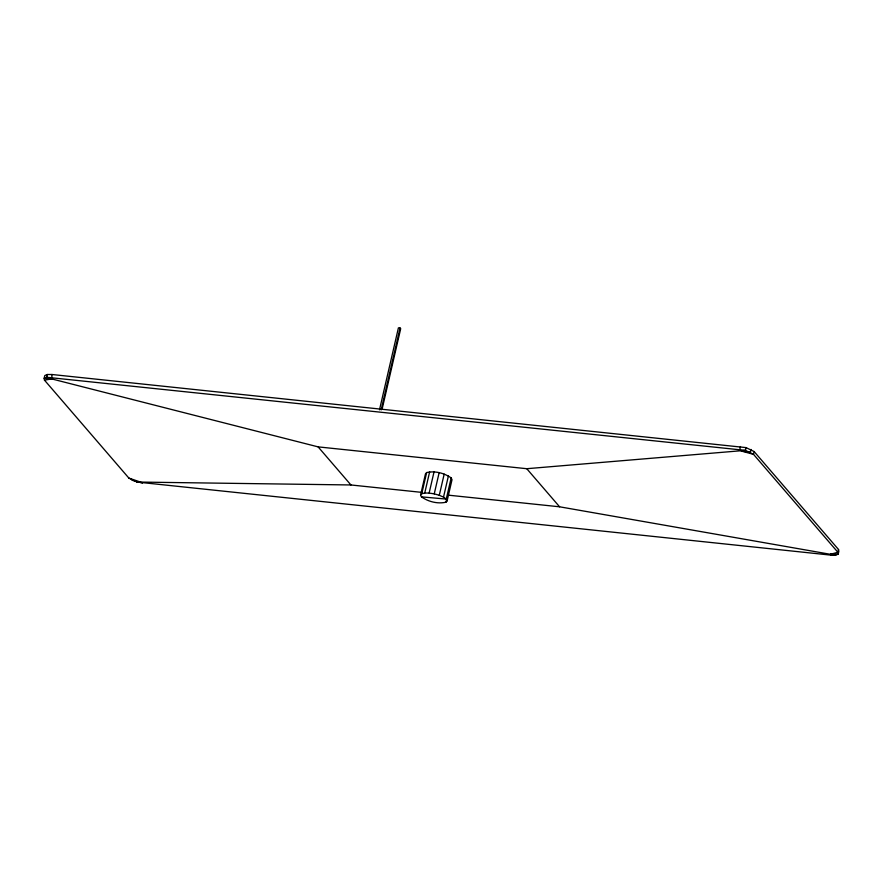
<?xml version="1.0" encoding="UTF-8"?>
<svg xmlns="http://www.w3.org/2000/svg" width="883" height="883" viewBox="0 0 883 883"><rect width="100%" height="100%" fill="white"/><g stroke="black" fill="none" stroke-linecap="round" stroke-linejoin="round"><path stroke-width="1.32" d="M47.296 374.502L46.656 377.262L44.15 378.31L44.47 380.143L128.874 478.089L136.942 482.041L831.035 555.142L835.704 555.153L838.21 554.094L838.85 551.334L838.53 549.513L754.126 451.555L746.069 447.604L51.965 374.502L47.296 374.502L44.79 375.551L44.15 378.31L51.766 378.928L318.112 446.875L526.765 468.707L745.429 450.374L753.486 454.326L837.89 552.272L838.21 554.094L830.406 554.303L559.59 506.798L447.758 495.098M51.965 374.502L51.766 378.928L44.47 380.143M379.502 409.811L398.421 327.847L400.065 327.99L400.705 328.642L382.096 409.215M381.158 409.911L400.065 327.99M420.584 495.076L425.474 473.906L426.632 472.56C434.944 470.672 444.259 473.012 451.158 477.902L452.019 479.701L447.129 500.86L445.97 502.206C437.67 504.094 428.343 501.754 421.456 496.864L420.584 495.076L421.743 493.718L426.632 472.56M421.743 493.718L424.745 493.023L429.635 471.853M424.745 493.023L429.138 493.067L434.028 471.908M429.138 493.067L434.248 493.862L439.138 472.703M447.129 500.86L446.268 499.072L443.52 497.118L439.293 495.286L444.182 474.116M443.52 497.118L448.398 475.948M451.158 477.902L446.268 499.072L421.456 496.864M445.97 502.206L446.577 499.568M740.484 446.544L739.855 449.315L741.466 451.092L753.486 454.326L754.126 451.555M746.069 447.604L745.429 450.374L46.656 377.262L51.766 378.928M751.058 449.436L750.418 452.206L741.466 451.092M838.53 549.513L837.89 552.272L830.406 554.303L831.035 555.142M136.942 482.041L350.937 484.966L421.853 492.383M830.406 554.303L835.704 555.153M131.942 480.209L142.516 483.1M434.248 493.862L439.293 495.286M128.874 478.089L140.706 482.14M526.765 468.707L559.59 506.798M318.112 446.875L350.937 484.966"/></g></svg>
